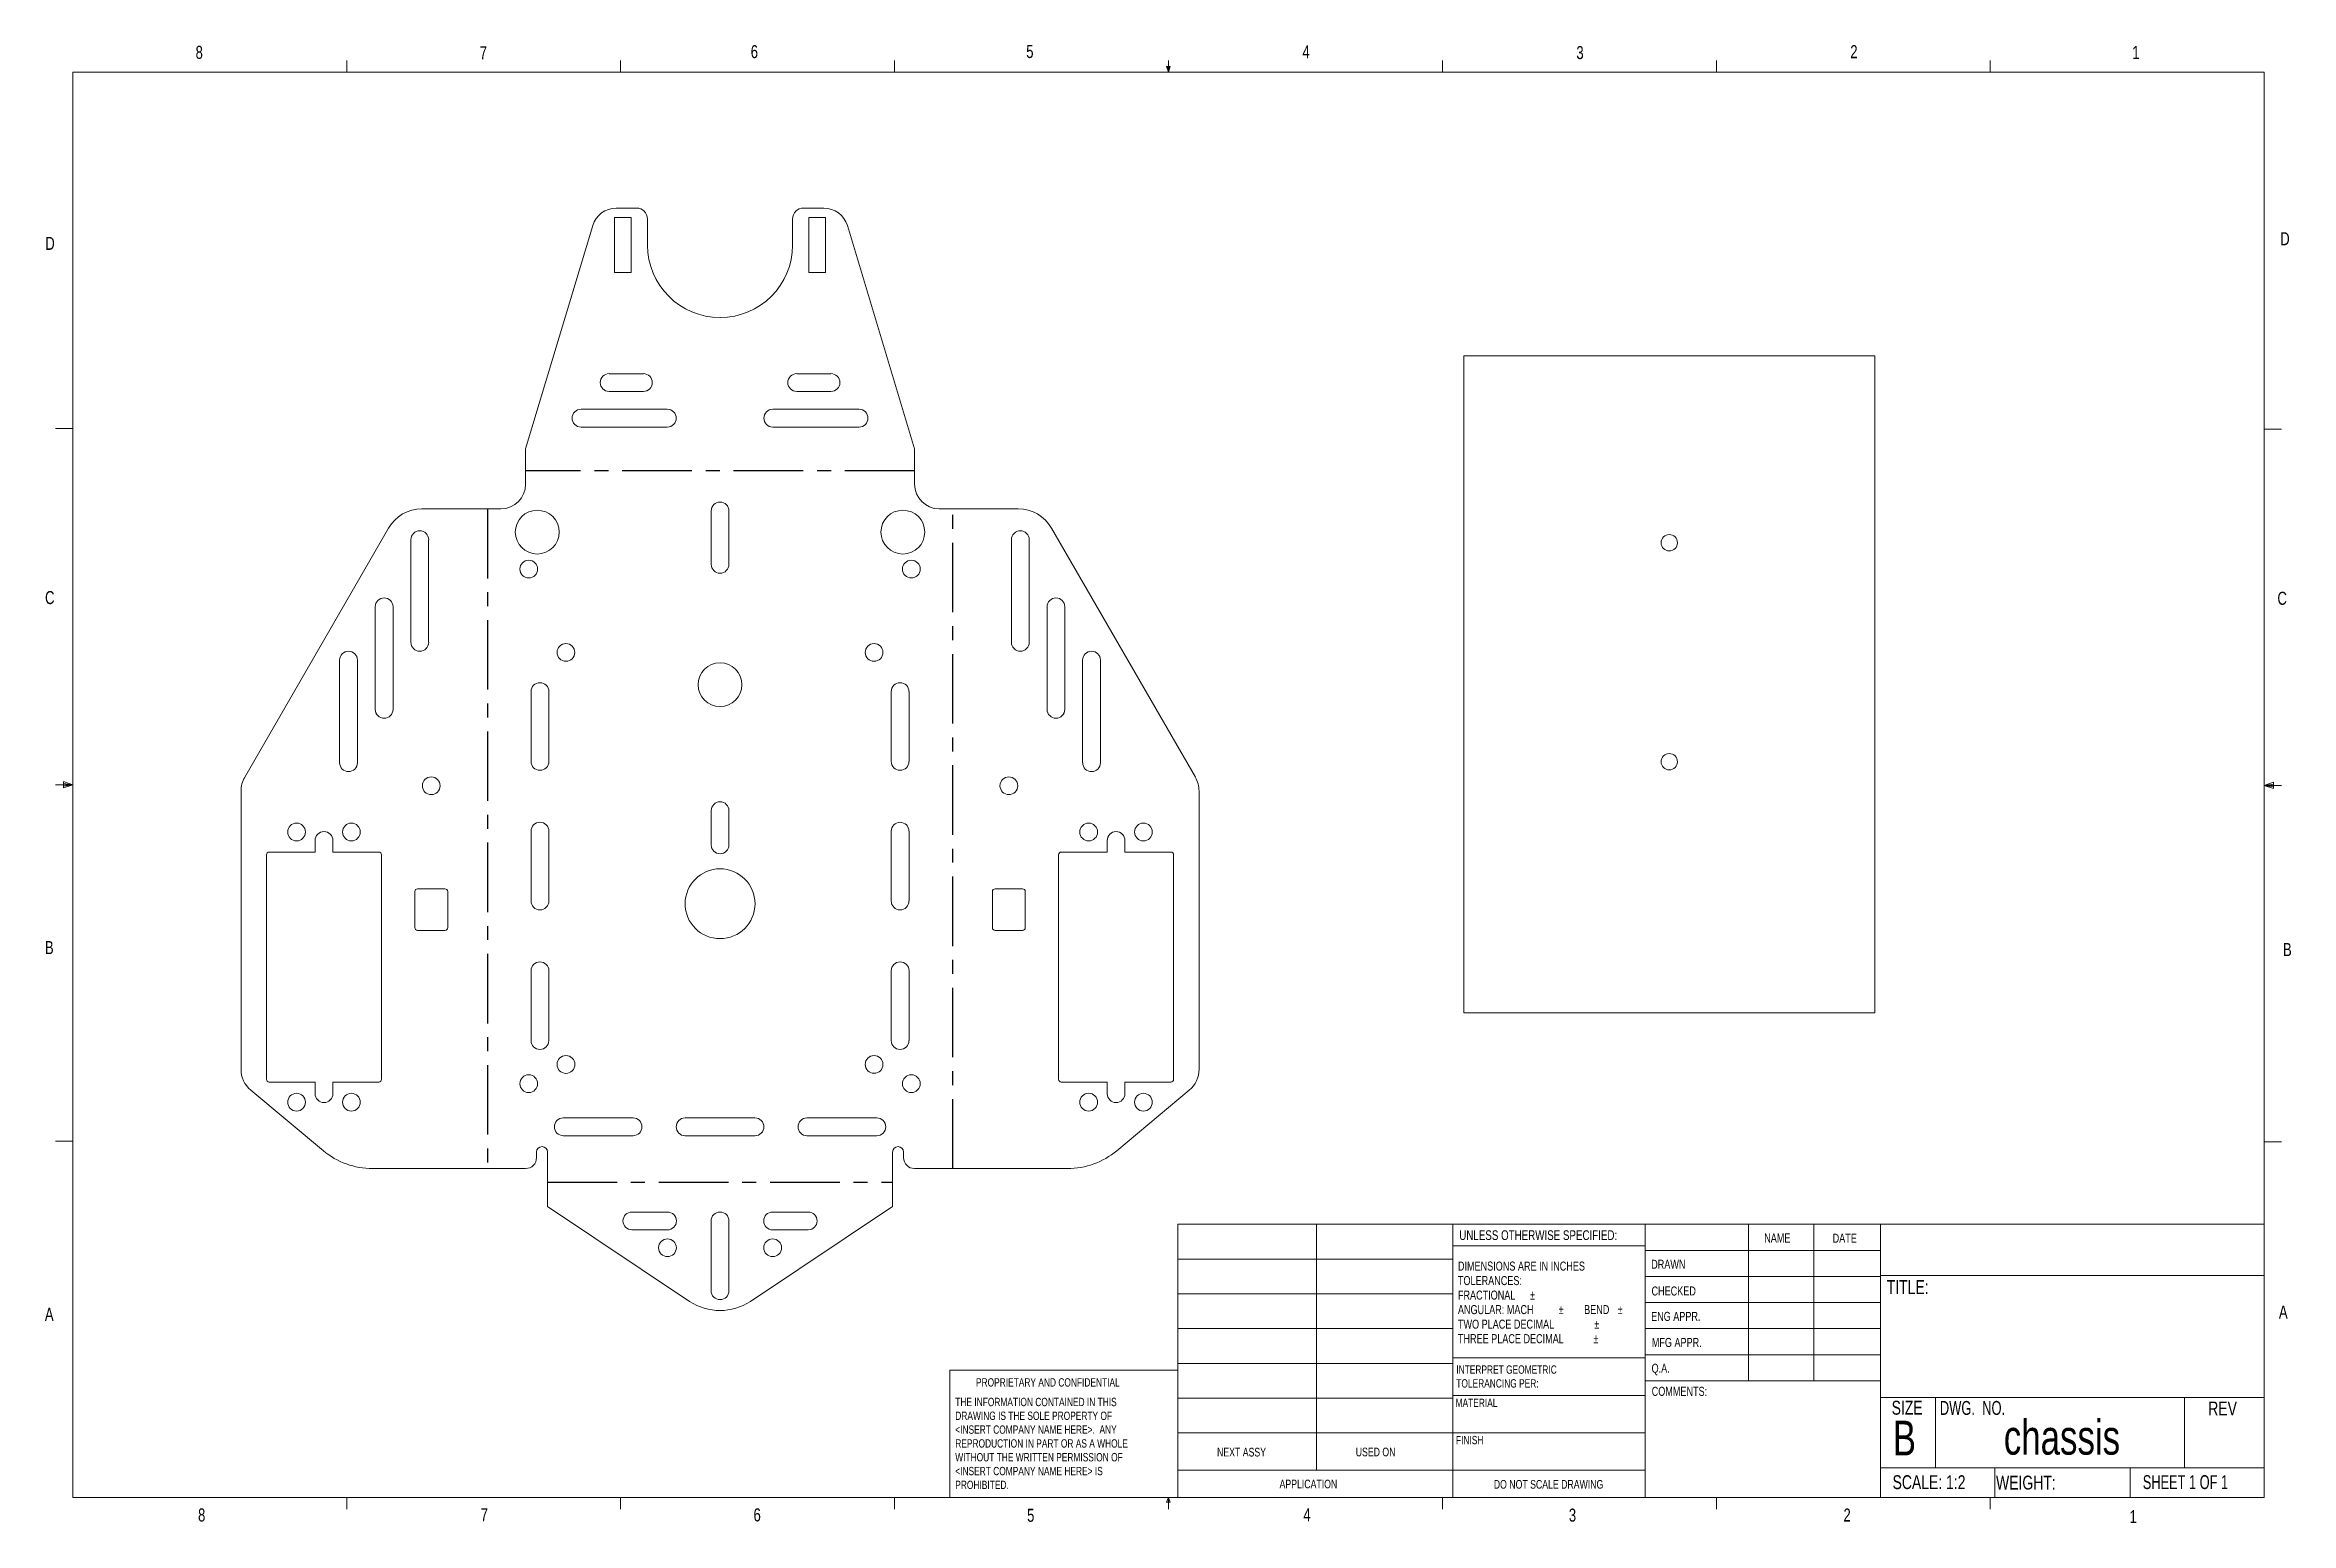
# Model space of a CAD drawing. Header units: millimetres. Extents: x 11 to 421, y 5 to 275.
import ezdxf

# ---------------------------------------------------------------- set-up
doc = ezdxf.new("R2010")
doc.units = ezdxf.units.MM
doc.linetypes.add('CENTERX2', pattern=[20.32, 12.7, -2.54, 2.54, -2.54])
doc.layers.add('FORMAT', color=7, linetype='Continuous')
doc.styles.add('SLDTEXTSTYLE0', font='TXT', dxfattribs={"width": 0.75})
doc.styles.add('SLDTEXTSTYLE1', font='TXT', dxfattribs={"width": 0.694444})
doc.styles.add('SLDTEXTSTYLE2', font='TXT', dxfattribs={"width": 0.6875})

# ---------------------------------------------------------------- blocks, each defined once
blk = doc.blocks.new('SW_NOTE_0')
at = {"color": 0, "linetype": 'Continuous', "lineweight": 0, "char_height": 1.524, "attachment_point": 1, "style": 'SLDTEXTSTYLE0'}
for s, insert in [('THE INFORMATION CONTAINED IN THIS', (0, 1.96)), ('<INSERT COMPANY NAME HERE>.  ANY', (0, -3.08)), ('DRAWING IS THE SOLE PROPERTY OF', (0, -0.56)), ('WITHOUT THE WRITTEN PERMISSION OF', (0, -8.13)), ('REPRODUCTION IN PART OR AS A WHOLE', (0, -5.61)), ('<INSERT COMPANY NAME HERE> IS', (0, -10.66)), ('PROHIBITED.', (0, -13.18))]:
    blk.add_mtext(s, dxfattribs=dict(at, insert=insert))
blk = doc.blocks.new('SW_NOTE_1')
at = {"color": 0, "linetype": 'Continuous', "lineweight": 0, "char_height": 1.651, "attachment_point": 1, "style": 'SLDTEXTSTYLE0'}
for s, insert in [('DIMENSIONS ARE IN INCHES', (0, 2.13)), ('TOLERANCES:', (0, -0.52)), ('FRACTIONAL', (0, -3.17)), ('%%p', (13.15, -3.17)), ('ANGULAR: MACH', (0, -5.82)), ('%%p', (18.37, -5.82)), ('BEND', (23.04, -5.82)), ('%%p', (29.16, -5.82)), ('TWO PLACE DECIMAL', (0, -8.48)), ('THREE PLACE DECIMAL', (0, -11.13)), ('%%p', (24.73, -11.13)), ('%%p', (24.88, -8.48))]:
    blk.add_mtext(s, dxfattribs=dict(at, insert=insert))
blk = doc.blocks.new('SW_NOTE_2')
at = {"color": 0, "linetype": 'Continuous', "lineweight": 0, "char_height": 1.524, "attachment_point": 1, "style": 'SLDTEXTSTYLE0'}
for s, insert in [('INTERPRET GEOMETRIC', (0, 1.96)), ('TOLERANCING PER:', (0, -0.56))]:
    blk.add_mtext(s, dxfattribs=dict(at, insert=insert))

msp = doc.modelspace()

# ---------------------------------------------------------------- linework, layer by layer
at = {"color": 7, "linetype": 'Continuous', "lineweight": 0}
for p, q in [((65.91, 270.31), (65.91, 272.46)), ((115.91, 270.31), (115.91, 272.46)), ((165.92, 270.31), (165.92, 272.46)), ((215.93, 270.31), (215.59, 271.37)), ((216.24, 271.37), (215.59, 271.37)), ((215.75, 271.37), (215.93, 270.31)), ((215.93, 270.31), (215.93, 272.46)), ((215.93, 270.31), (216.24, 271.37)), ((216.05, 271.37), (215.93, 270.31)), ((265.93, 270.31), (265.93, 272.46)), ((315.94, 270.31), (315.94, 272.46)), ((365.94, 270.31), (365.94, 272.46)), ((15.91, 270.31), (415.96, 270.31)), ((15.91, 270.31), (15.91, 9.96)), ((415.96, 9.96), (415.96, 270.31)), ((15.91, 205.22), (12.73, 205.22)), ((415.96, 205.11), (419.13, 205.11)), ((15.91, 140.13), (12.73, 140.13)), ((14.2, 140.74), (14.2, 139.56)), ((15.91, 140.13), (14.2, 140.74)), ((15.91, 140.13), (14.2, 140.36)), ((15.91, 140.13), (14.2, 139.87)), ((15.91, 140.13), (14.2, 139.56)), ((415.96, 140.02), (417.66, 140.63)), ((415.96, 140.02), (417.66, 140.25)), ((415.96, 140.02), (419.13, 140.02)), ((415.96, 140.02), (417.66, 139.45)), ((415.96, 140.02), (417.66, 139.76)), ((417.66, 140.63), (417.66, 139.45)), ((15.91, 75.05), (12.73, 75.05)), ((415.96, 74.94), (419.13, 74.94)), ((217.61, 59.85), (415.96, 59.85)), ((217.61, 9.96), (217.61, 59.85)), ((242.96, 59.85), (242.96, 14.94)), ((267.83, 9.96), (267.83, 59.85)), ((302.92, 59.85), (302.92, 9.96)), ((321.82, 59.85), (321.82, 31.28)), ((333.72, 59.85), (333.72, 31.28)), ((345.89, 59.85), (345.89, 9.96)), ((217.61, 53.5), (267.83, 53.5)), ((302.92, 55.93), (267.83, 55.93)), ((302.92, 55.09), (345.89, 55.09)), ((302.92, 50.33), (345.89, 50.33)), ((345.89, 50.53), (415.96, 50.53)), ((217.61, 47.15), (267.83, 47.15)), ((302.92, 45.57), (345.89, 45.57)), ((217.61, 40.8), (267.83, 40.8)), ((345.89, 40.8), (302.92, 40.8)), ((176.03, 9.96), (176.03, 33.18)), ((217.61, 33.18), (176.03, 33.18)), ((217.61, 34.45), (267.83, 34.45)), ((267.83, 35.45), (302.92, 35.45)), ((345.89, 36.04), (302.92, 36.04)), ((345.89, 31.28), (302.92, 31.28)), ((217.61, 28.1), (267.83, 28.1)), ((267.83, 28.6), (302.92, 28.6)), ((345.89, 28.24), (415.96, 28.24)), ((355.93, 28.24), (355.93, 15.37)), ((401.43, 28.24), (401.43, 15.37)), ((217.61, 21.75), (267.83, 21.75)), ((267.83, 21.74), (302.92, 21.74)), ((217.61, 14.94), (302.92, 14.94)), ((345.89, 15.37), (415.96, 15.37)), ((366.79, 15.37), (366.79, 9.96)), ((391.48, 15.37), (391.48, 9.96)), ((415.96, 9.96), (15.91, 9.96)), ((65.91, 9.96), (65.91, 7.8)), ((115.91, 9.96), (115.91, 7.8)), ((165.92, 9.96), (165.92, 7.8)), ((215.59, 9.08), (215.93, 9.96)), ((216.24, 9.08), (215.59, 9.08)), ((215.93, 9.96), (215.93, 7.8)), ((215.93, 9.96), (216.24, 9.08)), ((265.93, 9.96), (265.93, 7.8)), ((315.94, 9.96), (315.94, 7.8)), ((365.94, 9.96), (365.94, 7.8))]:
    msp.add_line(p, q, dxfattribs=at)
at = {"color": 7, "linetype": 'Continuous', "lineweight": 15}
for p, q in [((110.82, 242.28), (98.57, 201.48)), ((114.79, 233.73), (114.79, 243.73)), ((114.79, 243.73), (117.84, 243.73)), ((115.13, 245.48), (118.82, 245.48)), ((117.84, 243.73), (117.84, 233.73)), ((120.82, 238.73), (120.82, 243.48)), ((147.32, 243.48), (147.32, 238.73)), ((149.32, 245.48), (153.01, 245.48)), ((150.29, 243.73), (153.34, 243.73)), ((150.29, 233.73), (150.29, 243.73)), ((153.34, 243.73), (153.34, 233.73)), ((169.57, 201.48), (157.32, 242.28)), ((117.84, 233.73), (114.79, 233.73)), ((153.34, 233.73), (150.29, 233.73)), ((269.85, 218.48), (269.85, 98.48)), ((344.85, 218.48), (269.85, 218.48)), ((344.85, 98.48), (344.85, 218.48)), ((113.82, 215.23), (120.07, 215.23)), ((148.07, 215.23), (154.32, 215.23)), ((120.07, 211.98), (113.82, 211.98)), ((154.32, 211.98), (148.07, 211.98)), ((108.69, 208.73), (124.44, 208.73)), ((124.44, 205.48), (108.69, 205.48)), ((143.69, 208.73), (159.44, 208.73)), ((159.44, 205.48), (143.69, 205.48)), ((98.57, 195.04), (98.57, 201.48)), ((169.57, 201.48), (169.57, 195.04)), ((79.62, 190.54), (94.07, 190.54)), ((132.44, 190.16), (132.44, 180.41)), ((135.69, 180.41), (135.69, 190.16)), ((174.07, 190.54), (188.51, 190.54)), ((47.29, 141.5), (73.56, 187.04)), ((77.62, 184.91), (77.62, 166.16)), ((80.87, 166.16), (80.87, 184.91)), ((187.26, 184.91), (187.26, 166.16)), ((190.51, 166.16), (190.51, 184.91)), ((194.57, 187.04), (220.84, 141.5)), ((71.12, 172.66), (71.12, 153.91)), ((74.37, 153.91), (74.37, 172.66)), ((193.76, 172.66), (193.76, 153.91)), ((197.01, 153.91), (197.01, 172.66)), ((64.62, 162.91), (64.62, 144.16)), ((67.87, 144.16), (67.87, 162.91)), ((200.26, 162.91), (200.26, 144.16)), ((203.51, 144.16), (203.51, 162.91)), ((99.57, 157.16), (99.57, 144.41)), ((102.82, 144.41), (102.82, 157.16)), ((165.32, 157.16), (165.32, 144.41)), ((168.57, 144.41), (168.57, 157.16)), ((46.62, 88.18), (46.62, 139)), ((132.44, 135.41), (132.44, 129.16)), ((135.69, 129.16), (135.69, 135.41)), ((221.51, 88.18), (221.51, 139)), ((99.57, 131.66), (99.57, 118.91)), ((102.82, 118.91), (102.82, 131.66)), ((165.32, 131.66), (165.32, 118.91)), ((168.57, 118.91), (168.57, 131.66)), ((51.27, 127.34), (51.27, 86.34)), ((60.15, 127.84), (51.77, 127.84)), ((60.15, 129.96), (60.15, 127.84)), ((63.4, 127.84), (63.4, 129.96)), ((71.77, 127.84), (63.4, 127.84)), ((72.27, 86.34), (72.27, 127.34)), ((195.86, 127.34), (195.86, 86.34)), ((204.74, 127.84), (196.36, 127.84)), ((204.74, 129.96), (204.74, 127.84)), ((207.99, 127.84), (207.99, 129.96)), ((216.36, 127.84), (207.99, 127.84)), ((216.86, 86.34), (216.86, 127.34)), ((78.35, 120.64), (78.35, 114.04)), ((83.85, 121.14), (78.85, 121.14)), ((84.35, 114.04), (84.35, 120.64)), ((183.79, 120.64), (183.79, 114.04)), ((189.29, 121.14), (184.29, 121.14)), ((189.79, 114.04), (189.79, 120.64)), ((78.85, 113.54), (83.85, 113.54)), ((184.29, 113.54), (189.29, 113.54)), ((99.57, 106.16), (99.57, 93.41)), ((102.82, 93.41), (102.82, 106.16)), ((165.32, 106.16), (165.32, 93.41)), ((168.57, 93.41), (168.57, 106.16)), ((269.85, 98.48), (344.85, 98.48)), ((61.66, 73.29), (48.42, 84.34)), ((51.77, 85.84), (60.15, 85.84)), ((60.15, 85.84), (60.15, 83.71)), ((63.4, 83.71), (63.4, 85.84)), ((63.4, 85.84), (71.77, 85.84)), ((196.36, 85.84), (204.74, 85.84)), ((204.74, 85.84), (204.74, 83.71)), ((219.72, 84.34), (206.48, 73.29)), ((207.99, 83.71), (207.99, 85.84)), ((207.99, 85.84), (216.36, 85.84)), ((118.19, 79.29), (105.44, 79.29)), ((140.44, 79.29), (127.69, 79.29)), ((162.69, 79.29), (149.94, 79.29)), ((105.44, 76.04), (118.19, 76.04)), ((127.69, 76.04), (140.44, 76.04)), ((149.94, 76.04), (162.69, 76.04)), ((70.62, 70.04), (98.57, 70.04)), ((100.57, 73.04), (100.57, 72.04)), ((102.57, 63.1), (102.57, 73.04)), ((165.57, 73.04), (165.57, 63.1)), ((167.57, 72.04), (167.57, 73.04)), ((169.57, 70.04), (197.51, 70.04)), ((102.57, 63.1), (128.52, 45.78)), ((117.97, 62.1), (124.47, 62.1)), ((139.62, 45.78), (165.57, 63.1)), ((143.67, 62.1), (150.17, 62.1)), ((124.47, 58.85), (117.97, 58.85)), ((132.44, 47.72), (132.44, 60.47)), ((135.69, 60.47), (135.69, 47.72)), ((150.17, 58.85), (143.67, 58.85))]:
    msp.add_line(p, q, dxfattribs=at)
at = {"color": 7, "linetype": 'CENTERX2'}
for p, q in [((169.57, 197.51), (98.57, 197.51)), ((91.6, 190.54), (91.6, 70.04)), ((176.54, 70.04), (176.54, 190.54)), ((102.57, 67.57), (165.57, 67.57))]:
    msp.add_line(p, q, dxfattribs=at)
at = {"color": 7, "linetype": 'Continuous', "lineweight": 15}
for centre, radius in [((100.69, 186.29), 4), ((167.44, 186.29), 4), ((307.35, 184.35), 1.5), ((99.14, 179.54), 1.62), ((168.99, 179.54), 1.62), ((105.94, 164.31), 1.62), ((162.19, 164.31), 1.62), ((134.07, 158.41), 4), ((307.35, 144.35), 1.5), ((81.35, 139.96), 1.62), ((186.79, 139.96), 1.62), ((56.77, 131.51), 1.62), ((66.77, 131.51), 1.62), ((201.36, 131.51), 1.63), ((211.36, 131.51), 1.62), ((134.07, 118.41), 6.38), ((105.94, 89.06), 1.63), ((162.19, 89.06), 1.62), ((99.14, 85.54), 1.62), ((168.99, 85.54), 1.62), ((56.77, 82.16), 1.62), ((66.77, 82.16), 1.62), ((201.36, 82.16), 1.63), ((211.36, 82.16), 1.62), ((124.47, 55.57), 1.62), ((143.67, 55.57), 1.62)]:
    msp.add_circle(centre, radius, dxfattribs=at)
for centre, radius, start, end in [((115.13, 240.98), 4.5, 90, 163.2856), ((118.82, 243.48), 2, 0, 90), ((149.32, 243.48), 2, 90, 180), ((153.01, 240.98), 4.5, 16.7144, 90), ((134.07, 238.73), 13.25, 180, 0), ((113.82, 213.61), 1.63, 90, 270), ((120.07, 213.61), 1.63, 270, 90), ((148.07, 213.61), 1.63, 90, 270), ((154.32, 213.61), 1.63, 270, 90), ((108.69, 207.11), 1.63, 90, 270), ((124.44, 207.11), 1.63, 270, 90), ((143.69, 207.11), 1.63, 90, 270), ((159.44, 207.11), 1.63, 270, 90), ((94.07, 195.04), 4.5, 270, 0), ((174.07, 195.04), 4.5, 180, 270), ((79.62, 183.54), 7, 90, 150.0202), ((134.07, 190.16), 1.62, 0, 180), ((188.51, 183.54), 7, 29.9798, 90), ((79.25, 184.91), 1.63, 0, 180), ((188.89, 184.91), 1.62, 0, 180), ((134.07, 180.41), 1.62, 180, 0), ((72.75, 172.66), 1.62, 0, 180), ((195.39, 172.66), 1.62, 0, 180), ((66.25, 162.91), 1.62, 0, 180), ((79.25, 166.16), 1.63, 180, 0), ((188.89, 166.16), 1.62, 180, 0), ((201.89, 162.91), 1.63, 0, 180), ((101.19, 157.16), 1.63, 0, 180), ((166.94, 157.16), 1.62, 0, 180), ((72.75, 153.91), 1.62, 180, 0), ((195.39, 153.91), 1.62, 180, 0), ((66.25, 144.16), 1.62, 180, 0), ((101.19, 144.41), 1.63, 180, 0), ((166.94, 144.41), 1.62, 180, 0), ((201.89, 144.16), 1.62, 180, 0), ((51.62, 139), 5, 150.0202, 180), ((216.51, 139), 5, 0, 29.9798), ((134.07, 135.41), 1.62, 0, 180), ((61.77, 129.96), 1.62, 0, 180), ((101.19, 131.66), 1.63, 0, 180), ((166.94, 131.66), 1.62, 0, 180), ((206.36, 129.96), 1.62, 0, 180), ((51.77, 127.34), 0.5, 90, 180), ((71.77, 127.34), 0.5, 0, 90), ((134.07, 129.16), 1.62, 180, 0), ((196.36, 127.34), 0.5, 90, 180), ((216.36, 127.34), 0.5, 0, 90), ((78.85, 120.64), 0.5, 90, 180), ((83.85, 120.64), 0.5, 0, 90), ((101.19, 118.91), 1.63, 180, 0), ((166.94, 118.91), 1.62, 180, 0), ((184.29, 120.64), 0.5, 90, 180), ((189.29, 120.64), 0.5, 0, 90), ((78.85, 114.04), 0.5, 180, 270), ((83.85, 114.04), 0.5, 270, 0), ((184.29, 114.04), 0.5, 180, 270), ((189.29, 114.04), 0.5, 270, 0), ((101.19, 106.16), 1.63, 0, 180), ((166.94, 106.16), 1.63, 0, 180), ((101.19, 93.41), 1.62, 180, 0), ((166.94, 93.41), 1.62, 180, 0), ((51.62, 88.18), 5, 180, 230.1473), ((51.77, 86.34), 0.5, 180, 270), ((71.77, 86.34), 0.5, 270, 0), ((196.36, 86.34), 0.5, 180, 270), ((216.36, 86.34), 0.5, 270, 0), ((216.51, 88.18), 5, 309.8527, 0), ((61.77, 83.71), 1.62, 180, 0), ((206.36, 83.71), 1.62, 180, 0), ((105.44, 77.66), 1.62, 90, 270), ((118.19, 77.66), 1.62, 270, 90), ((127.69, 77.66), 1.63, 90, 270), ((140.44, 77.66), 1.63, 270, 90), ((149.94, 77.66), 1.63, 90, 270), ((162.69, 77.66), 1.63, 270, 90), ((101.57, 73.04), 1, 0, 180), ((166.57, 73.04), 1, 0, 180), ((70.62, 84.03), 13.99, 230.1473, 270), ((98.57, 72.04), 2, 270, 0), ((169.57, 72.04), 2, 180, 270), ((197.51, 84.03), 13.99, 270, 309.8527), ((117.97, 60.47), 1.62, 90, 270), ((124.47, 60.47), 1.63, 270, 90), ((134.07, 60.47), 1.63, 0, 180), ((143.67, 60.47), 1.63, 90, 270), ((150.17, 60.47), 1.62, 270, 90), ((134.07, 54.1), 10, 236.2817, 303.7183), ((134.07, 47.72), 1.63, 180, 0)]:
    msp.add_arc(centre, radius, start, end, dxfattribs=at)

# ---------------------------------------------------------------- block references
at = {"color": 7, "linetype": 'Continuous', "lineweight": 0}
for name, p in [('SW_NOTE_1', (268.77, 50.92)), ('SW_NOTE_2', (268.47, 32.12)), ('SW_NOTE_0', (177.01, 26.2))]:
    msp.add_blockref(name, p, dxfattribs=at)

# ---------------------------------------------------------------- texts
for s, insert, char_height, attachment_point, style in [('8', (38.33, 275.12), 2.38, 1, 'SLDTEXTSTYLE0'), ('7', (90.2, 275.05), 2.38, 1, 'SLDTEXTSTYLE0'), ('6', (139.67, 275.25), 2.38, 1, 'SLDTEXTSTYLE0'), ('5', (189.96, 275.27), 2.38, 1, 'SLDTEXTSTYLE0'), ('4', (240.39, 275.23), 2.38, 1, 'SLDTEXTSTYLE0'), ('3', (290.39, 275.07), 2.38, 1, 'SLDTEXTSTYLE0'), ('2', (340.39, 275.24), 2.38, 1, 'SLDTEXTSTYLE0'), ('1', (391.86, 275.08), 2.38, 1, 'SLDTEXTSTYLE0'), ('D', (10.89, 240.22), 2.38, 1, 'SLDTEXTSTYLE0'), ('D', (418.88, 241.07), 2.38, 1, 'SLDTEXTSTYLE0'), ('C', (10.85, 175.52), 2.38, 1, 'SLDTEXTSTYLE0'), ('C', (418.37, 175.39), 2.38, 1, 'SLDTEXTSTYLE0'), ('B', (10.83, 111.59), 2.38, 1, 'SLDTEXTSTYLE0'), ('B', (419.39, 111.23), 2.38, 1, 'SLDTEXTSTYLE0'), ('UNLESS OTHERWISE SPECIFIED:', (269.01, 58.76), 1.778, 1, 'SLDTEXTSTYLE0'), ('NAME', (324.68, 58.18), 1.651, 1, 'SLDTEXTSTYLE0'), ('DATE', (337.17, 58.14), 1.651, 1, 'SLDTEXTSTYLE0'), ('DRAWN', (304.05, 53.38), 1.651, 1, 'SLDTEXTSTYLE0'), ('TITLE:', (347.05, 49.65), 2.54, 1, 'SLDTEXTSTYLE0'), ('CHECKED', (304.11, 48.5), 1.651, 1, 'SLDTEXTSTYLE0'), ('A', (10.82, 44.6), 2.38, 1, 'SLDTEXTSTYLE0'), ('ENG APPR.', (304.03, 43.86), 1.651, 1, 'SLDTEXTSTYLE0'), ('A', (418.64, 45.02), 2.38, 1, 'SLDTEXTSTYLE0'), ('MFG APPR.', (304.16, 39.1), 1.651, 1, 'SLDTEXTSTYLE0'), ('Q.A.', (304.12, 34.38), 1.651, 1, 'SLDTEXTSTYLE0'), ('PROPRIETARY AND CONFIDENTIAL', (180.79, 31.74), 1.524, 1, 'SLDTEXTSTYLE0'), ('COMMENTS:', (304.14, 30.17), 1.651, 1, 'SLDTEXTSTYLE0'), ('MATERIAL', (268.34, 28.01), 1.524, 1, 'SLDTEXTSTYLE0'), ('SIZE', (347.94, 27.62), 2.54, 1, 'SLDTEXTSTYLE0'), ('DWG.  NO.', (356.74, 27.58), 2.54, 1, 'SLDTEXTSTYLE1'), ('REV', (405.74, 27.48), 2.54, 1, 'SLDTEXTSTYLE0'), ('FINISH', (268.41, 21.2), 1.524, 1, 'SLDTEXTSTYLE0'), ('B', (348.14, 23.98), 6.35, 1, 'SLDTEXTSTYLE0'), ('NEXT ASSY', (224.8, 19.03), 1.587, 1, 'SLDTEXTSTYLE0'), ('USED ON', (250.11, 19.06), 1.587, 1, 'SLDTEXTSTYLE0'), ('APPLICATION', (236.21, 13.21), 1.5875, 1, 'SLDTEXTSTYLE0'), ('DO NOT SCALE DRAWING', (285.31, 13.15), 1.5875, 2, 'SLDTEXTSTYLE0'), ('SCALE: 1:2', (348.11, 14.02), 2.54, 1, 'SLDTEXTSTYLE0'), ('WEIGHT:', (367, 13.94), 2.54, 1, 'SLDTEXTSTYLE0'), ('SHEET 1 OF 1', (393.79, 14.03), 2.54, 1, 'SLDTEXTSTYLE2'), ('8', (38.78, 7.95), 2.38, 1, 'SLDTEXTSTYLE0'), ('7', (90.36, 7.96), 2.38, 1, 'SLDTEXTSTYLE0'), ('6', (140.18, 7.97), 2.38, 1, 'SLDTEXTSTYLE0'), ('5', (190.12, 7.89), 2.38, 1, 'SLDTEXTSTYLE0'), ('4', (240.54, 7.97), 2.38, 1, 'SLDTEXTSTYLE0'), ('3', (289.02, 7.92), 2.38, 1, 'SLDTEXTSTYLE0'), ('2', (339.15, 7.94), 2.38, 1, 'SLDTEXTSTYLE0'), ('1', (391.37, 7.65), 2.38, 1, 'SLDTEXTSTYLE0')]:
    msp.add_mtext(s, dxfattribs=dict(at, insert=insert, char_height=char_height, attachment_point=attachment_point, style=style))
at = {"layer": 'FORMAT', "color": 7, "insert": (379.03, 24.13), "char_height": 6.35, "attachment_point": 2, "style": 'SLDTEXTSTYLE0'}
msp.add_mtext('chassis', dxfattribs=at)

doc.saveas('drawing.dxf')
